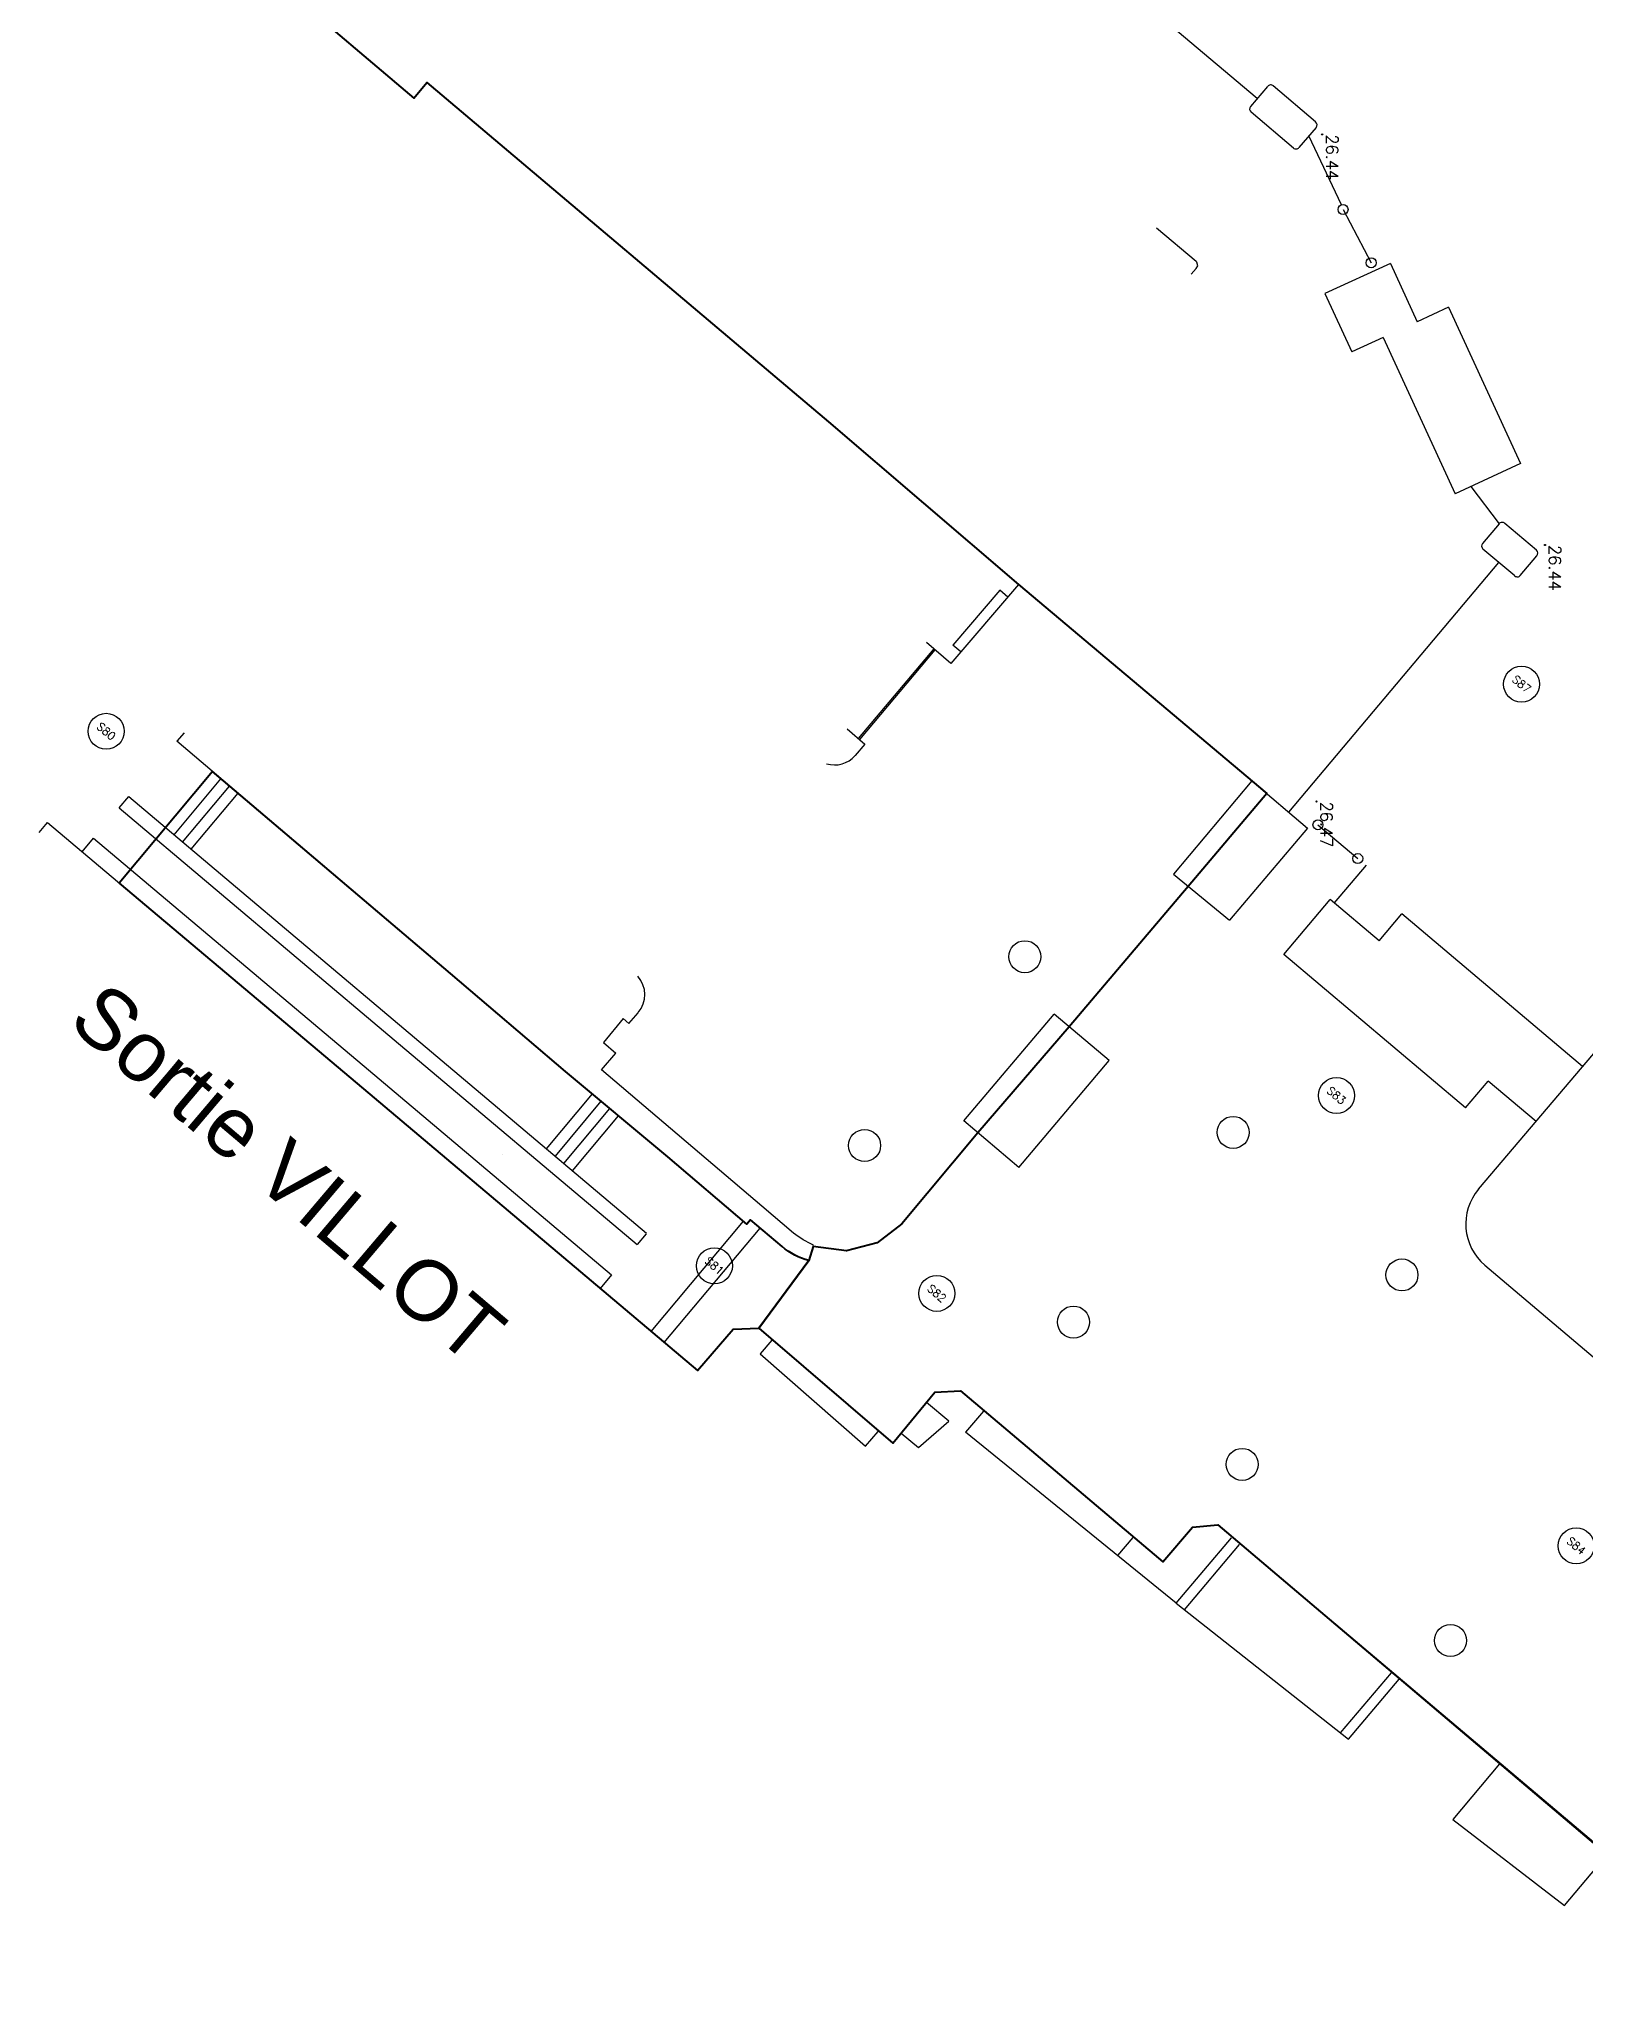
# Model space of a CAD drawing. Header units: metres. Extents: x 1653773 to 1654374, y 8182561 to 8183166.
# Drawn here: x 1654091.29 to 1654129.93, y 8182698.8 to 8182747.85 of the extents above; entities that cross this region are included whole.
import ezdxf
from ezdxf.enums import TextEntityAlignment as Align

# ---------------------------------------------------------------- set-up
doc = ezdxf.new("R2010")
doc.units = ezdxf.units.M
doc.header["$LTSCALE"] = 2
doc.header["$PDMODE"] = 32
doc.header["$PDSIZE"] = 0.03
for name, color, linetype in [('TOP-BATIS-_-E', 7, 'Continuous'), ('TOP-INFRA-EF-E', 7, 'Continuous'), ('TOP-INFRA-EM-E', 7, 'Continuous'), ('TOP-SCAN-TRUEVIEW-E', 7, 'Continuous'), ('TOP4R-ALTIT-_-E', 1, 'Continuous'), ('TOP4R-BATIS-_-E', 1, 'Continuous'), ('TOP4R-BATIS-RPT-E', 8, 'Continuous'), ('TOP4R-EQUIP-_-E', 3, 'Continuous'), ('TOP4R-INFRA-EF-E', 1, 'Continuous'), ('TOP4R-INFRA-EM-E', 1, 'Continuous'), ('TOP4R-SCAN-TRUEVIEW-E', 7, 'Continuous')]:
    doc.layers.add(name, color=color, linetype=linetype)
doc.layers.add('TOP4R-SURFACE-_-E', color=7, linetype='Continuous', lineweight=40)
doc.styles.add('Arial', font='ARIAL.TTF')
doc.styles.add('Romanc 2', font='Romanc.shx', dxfattribs={"width": 0.99, "height": 0.5})

# ---------------------------------------------------------------- blocks, each defined once
blk = doc.blocks.new('TOPM-ALTIT-_-E')
at = {"color": 0}
blk.add_point((0, 0), dxfattribs=at)

msp = doc.modelspace()

# ---------------------------------------------------------------- linework, layer by layer
at = {"layer": 'TOP-BATIS-_-E'}
for p, q in [((1654094.904, 8182730.513), (1654094.724, 8182730.302)), ((1654101.56, 8182724.494), (1654094.724, 8182730.302)), ((1654091.286, 8182728.025), (1654091.493, 8182728.27)), ((1654091.493, 8182728.27), (1654099.229, 8182721.746))]:
    msp.add_line(p, q, dxfattribs=at)
at = {"layer": 'TOP-INFRA-EF-E'}
for p, q in [((1654094.442, 8182728.144), (1654095.614, 8182729.546)), ((1654094.656, 8182727.964), (1654095.827, 8182729.365)), ((1654094.87, 8182727.783), (1654096.041, 8182729.184)), ((1654095.085, 8182727.603), (1654096.254, 8182729.002))]:
    msp.add_line(p, q, dxfattribs=at)
at = {"layer": 'TOP-INFRA-EM-E'}
for p, q in [((1654093.284, 8182728.637), (1654093.522, 8182728.92)), ((1654093.284, 8182728.637), (1654100.157, 8182722.841)), ((1654093.522, 8182728.92), (1654100.397, 8182723.123)), ((1654092.359, 8182727.54), (1654092.646, 8182727.88)), ((1654092.646, 8182727.88), (1654099.517, 8182722.086))]:
    msp.add_line(p, q, dxfattribs=at)
at = {"layer": 'TOP-INFRA-EM-E', "flags": 128}
msp.add_lwpolyline([(1654097.608, 8182726.673, 0, 0, 0), (1654096.846, 8182727.32, 0.2, 0, 0), (1654096.464, 8182727.644, 0, 0, 0)], format="xyseb", dxfattribs=at)
at = {"layer": 'TOP-SCAN-TRUEVIEW-E'}
for centre in [(1654128.329, 8182731.731), (1654092.96, 8182730.551)]:
    msp.add_circle(centre, 0.45, dxfattribs=at)
at = {"layer": 'TOP4R-BATIS-_-E'}
for p, q in [((1654100.643, 8182746.38), (1654097.438, 8182749.104)), ((1654100.972, 8182746.77), (1654100.643, 8182746.38)), ((1654111.005, 8182738.289), (1654100.972, 8182746.77)), ((1654100.972, 8182746.77), (1654100.974, 8182746.768)), ((1654121.983, 8182746.671), (1654121.557, 8182746.168)), ((1654123.181, 8182745.786), (1654122.124, 8182746.683)), ((1654122.625, 8182745.13), (1654121.568, 8182746.027)), ((1654123.193, 8182745.645), (1654122.766, 8182745.142)), ((1654111.005, 8182738.289), (1654115.758, 8182734.22)), ((1654127.767, 8182735.737), (1654127.353, 8182735.248)), ((1654128.699, 8182735.077), (1654127.907, 8182735.748)), ((1654128.156, 8182734.436), (1654127.364, 8182735.108)), ((1654128.297, 8182734.448), (1654128.711, 8182734.936)), ((1654115.758, 8182734.22), (1654114.069, 8182732.247)), ((1654115.289, 8182734.08), (1654114.113, 8182732.706)), ((1654115.49, 8182733.908), (1654115.289, 8182734.08)), ((1654113.639, 8182732.615), (1654111.751, 8182730.373)), ((1654113.669, 8182732.589), (1654111.782, 8182730.347)), ((1654114.069, 8182732.247), (1654113.455, 8182732.772)), ((1654114.314, 8182732.534), (1654114.113, 8182732.706)), ((1654111.474, 8182730.611), (1654111.918, 8182730.231)), ((1654111.918, 8182730.231), (1654111.672, 8182729.943)), ((1654121.586, 8182729.313), (1654119.632, 8182726.979)), ((1654121.586, 8182729.313), (1654122.983, 8182728.132)), ((1654122.983, 8182728.132), (1654121.031, 8182725.827)), ((1654127.255, 8182719.107), (1654135.209, 8182728.484)), ((1654119.632, 8182726.979), (1654121.031, 8182725.827)), ((1654104.435, 8182722.052), (1654101.56, 8182724.494)), ((1654105.879, 8182723.369), (1654105.388, 8182722.776)), ((1654105.879, 8182723.369), (1654106.017, 8182723.248)), ((1654106.017, 8182723.248), (1654106.252, 8182723.518)), ((1654105.388, 8182722.776), (1654105.698, 8182722.509)), ((1654105.335, 8182722.087), (1654105.698, 8182722.509)), ((1654099.229, 8182721.746), (1654107.734, 8182714.574)), ((1654106.995, 8182719.911), (1654104.435, 8182722.052)), ((1654109.342, 8182718.679), (1654105.335, 8182722.087)), ((1654108.965, 8182718.235), (1654106.995, 8182719.911)), ((1654109.058, 8182718.343), (1654108.965, 8182718.235)), ((1654110.518, 8182717.321), (1654110.635, 8182717.71)), ((1654127.411, 8182717.208), (1654136.478, 8182709.517)), ((1654108.625, 8182715.609), (1654107.734, 8182714.574)), ((1654108.625, 8182715.609), (1654109.267, 8182715.633)), ((1654109.267, 8182715.633), (1654112.613, 8182712.756)), ((1654112.613, 8182712.756), (1654113.67, 8182714.032)), ((1654113.67, 8182714.032), (1654114.306, 8182714.062)), ((1654114.306, 8182714.062), (1654119.362, 8182709.793)), ((1654119.362, 8182709.793), (1654120.105, 8182710.661)), ((1654120.105, 8182710.661), (1654120.737, 8182710.717)), ((1654134.84, 8182698.796), (1654120.737, 8182710.717))]:
    msp.add_line(p, q, dxfattribs=at)
at = {"layer": 'TOP4R-BATIS-_-E', "flags": 128}
msp.add_lwpolyline([(1654120.073, 8182741.976), (1654120.194, 8182742.123), (1654120.235, 8182742.186), (1654120.215, 8182742.28), (1654120.196, 8182742.298), (1654119.203, 8182743.13)], dxfattribs=at)
for points in [[(1654110.518, 8182717.321, -0.111278), (1654109.851, 8182717.67), (1654109.058, 8182718.343)], [(1654110.635, 8182717.71, -0.055841), (1654110.136, 8182718.006), (1654109.342, 8182718.679)]]:
    msp.add_lwpolyline(points, format="xyb", dxfattribs=at)
at = {"layer": 'TOP4R-BATIS-_-E'}
for centre in [(1654115.915, 8182724.918), (1654121.12, 8182720.526), (1654111.911, 8182720.198), (1654125.34, 8182716.963), (1654117.13, 8182715.785), (1654121.345, 8182712.228), (1654126.551, 8182707.824)]:
    msp.add_circle(centre, 0.4, dxfattribs=at)
for centre, radius, start, end in [((1654122.06, 8182746.607), 0.1, 49.6963, 139.6963), ((1654121.633, 8182746.103), 0.1, 139.6963, 229.6963), ((1654123.117, 8182745.71), 0.1, 319.6963, 49.6963), ((1654122.69, 8182745.207), 0.1, 229.6963, 319.6963), ((1654127.843, 8182735.672), 0.1, 49.6963, 139.6963), ((1654127.429, 8182735.184), 0.1, 139.6963, 229.6963), ((1654128.634, 8182735.001), 0.1, 319.6963, 49.6963), ((1654128.22, 8182734.512), 0.1, 229.6963, 319.6963), ((1654111.165, 8182730.377), 0.667, 252.185, 319.4346), ((1654105.738, 8182723.967), 0.682, 318.91, 42.5568), ((1654128.282, 8182718.235), 1.347, 139.6963, 229.6955)]:
    msp.add_arc(centre, radius, start, end, dxfattribs=at)
at = {"layer": 'TOP4R-BATIS-RPT-E'}
for p, q in [((1654109.596, 8182715.33), (1654109.301, 8182714.987)), ((1654109.301, 8182714.987), (1654111.934, 8182712.684)), ((1654114.018, 8182713.31), (1654113.458, 8182713.775)), ((1654114.88, 8182713.557), (1654114.435, 8182713.03)), ((1654111.934, 8182712.684), (1654112.25, 8182713.052)), ((1654112.822, 8182713.008), (1654113.255, 8182712.649)), ((1654113.255, 8182712.649), (1654114.018, 8182713.31)), ((1654119.701, 8182708.759), (1654114.435, 8182713.03)), ((1654118.614, 8182710.403), (1654118.231, 8182709.951)), ((1654119.701, 8182708.759), (1654121.08, 8182710.392)), ((1654119.905, 8182708.596), (1654121.278, 8182710.225)), ((1654119.701, 8182708.759), (1654124.007, 8182705.356)), ((1654123.805, 8182705.515), (1654125.076, 8182707.021)), ((1654124.007, 8182705.356), (1654125.272, 8182706.856)), ((1654127.777, 8182704.742), (1654126.607, 8182703.354)), ((1654126.607, 8182703.354), (1654129.401, 8182701.202)), ((1654129.401, 8182701.202), (1654130.47, 8182702.47))]:
    msp.add_line(p, q, dxfattribs=at)
at = {"layer": 'TOP4R-EQUIP-_-E'}
for p, q in [((1654121.724, 8182746.366), (1654114.157, 8182752.741)), ((1654123.832, 8182743.715), (1654123.012, 8182745.432)), ((1654123.867, 8182743.595), (1654124.569, 8182742.263)), ((1654125.051, 8182742.244), (1654123.416, 8182741.492)), ((1654125.051, 8182742.244), (1654125.72, 8182740.79)), ((1654123.416, 8182741.492), (1654124.085, 8182740.038)), ((1654126.506, 8182741.151), (1654125.72, 8182740.79)), ((1654126.506, 8182741.151), (1654128.304, 8182737.242)), ((1654124.87, 8182740.399), (1654124.085, 8182740.038)), ((1654124.87, 8182740.399), (1654126.669, 8182736.49)), ((1654128.304, 8182737.242), (1654126.669, 8182736.49)), ((1654127.063, 8182736.671), (1654127.769, 8182735.739)), ((1654122.514, 8182728.529), (1654127.761, 8182734.771)), ((1654123.24, 8182728.216), (1654124.235, 8182727.371)), ((1654124.448, 8182727.205), (1654123.648, 8182726.262)), ((1654117.025, 8182723.163), (1654120, 8182726.676)), ((1654122.388, 8182724.97), (1654123.549, 8182726.345)), ((1654124.769, 8182725.315), (1654123.549, 8182726.345)), ((1654124.769, 8182725.315), (1654125.337, 8182725.988)), ((1654129.855, 8182722.172), (1654125.337, 8182725.988)), ((1654126.926, 8182721.138), (1654122.388, 8182724.97)), ((1654114.388, 8182720.812), (1654116.646, 8182723.483)), ((1654118.021, 8182722.321), (1654116.646, 8182723.483)), ((1654115.763, 8182719.65), (1654118.021, 8182722.321)), ((1654126.926, 8182721.138), (1654127.493, 8182721.81)), ((1654128.694, 8182720.797), (1654127.493, 8182721.81)), ((1654115.763, 8182719.65), (1654114.388, 8182720.812)), ((1654106.574, 8182715.55), (1654108.885, 8182718.303)), ((1654106.903, 8182715.274), (1654109.304, 8182718.134))]:
    msp.add_line(p, q, dxfattribs=at)
at = {"layer": 'TOP4R-EQUIP-_-E', "flags": 128}
msp.add_lwpolyline([(1654110.624, 8182717.674), (1654111.457, 8182717.562), (1654112.226, 8182717.768), (1654112.843, 8182718.239), (1654114.737, 8182720.517)], dxfattribs=at)
at = {"layer": 'TOP4R-EQUIP-_-E'}
for centre in [(1654123.867, 8182743.595), (1654124.569, 8182742.263), (1654123.24, 8182728.216), (1654124.235, 8182727.371)]:
    msp.add_circle(centre, 0.125, dxfattribs=at)
at = {"layer": 'TOP4R-INFRA-EF-E'}
for p, q in [((1654103.963, 8182720.116), (1654105.109, 8182721.487)), ((1654104.183, 8182719.93), (1654105.33, 8182721.303)), ((1654104.397, 8182719.75), (1654105.545, 8182721.123)), ((1654104.613, 8182719.568), (1654105.761, 8182720.942))]:
    msp.add_line(p, q, dxfattribs=at)
at = {"layer": 'TOP4R-INFRA-EM-E'}
for p, q in [((1654100.157, 8182722.841), (1654106.227, 8182717.723)), ((1654100.397, 8182723.123), (1654106.465, 8182718.006)), ((1654099.517, 8182722.086), (1654105.588, 8182716.966)), ((1654106.452, 8182717.991), (1654106.227, 8182717.723)), ((1654105.588, 8182716.966), (1654105.301, 8182716.626))]:
    msp.add_line(p, q, dxfattribs=at)
at = {"layer": 'TOP4R-INFRA-EM-E', "flags": 128}
msp.add_lwpolyline([(1654104.018, 8182719.002, 0, 0, 0), (1654103.255, 8182719.648, 0.2, 0, 0), (1654102.874, 8182719.972, 0, 0, 0)], format="xyseb", dxfattribs=at)
at = {"layer": 'TOP4R-SCAN-TRUEVIEW-E'}
for centre in [(1654123.702, 8182721.449), (1654108.157, 8182717.192), (1654113.716, 8182716.502), (1654129.695, 8182710.192)]:
    msp.add_circle(centre, 0.45, dxfattribs=at)
at = {"layer": 'TOP4R-SURFACE-_-E', "color": 5, "flags": 128}
msp.add_lwpolyline([(1654097.438, 8182749.104), (1654100.643, 8182746.38), (1654100.972, 8182746.77), (1654111.005, 8182738.289), (1654115.758, 8182734.22), (1654121.963, 8182728.995), (1654120, 8182726.676), (1654117.025, 8182723.163), (1654114.737, 8182720.517), (1654112.843, 8182718.239), (1654112.226, 8182717.768), (1654111.457, 8182717.562), (1654110.624, 8182717.674), (1654110.518, 8182717.321), (1654109.267, 8182715.633), (1654112.613, 8182712.756), (1654113.67, 8182714.032), (1654114.306, 8182714.062), (1654119.362, 8182709.793), (1654120.105, 8182710.661), (1654120.737, 8182710.717), (1654131.002, 8182702.021)], dxfattribs=at)
at = {"layer": 'TOP4R-SURFACE-_-E', "color": 6, "flags": 128}
msp.add_lwpolyline([(1654095.614, 8182729.546), (1654093.285, 8182726.759), (1654099.229, 8182721.746), (1654107.734, 8182714.574), (1654108.625, 8182715.609), (1654109.267, 8182715.633), (1654110.518, 8182717.321, -0.111278), (1654109.851, 8182717.67), (1654109.058, 8182718.343), (1654108.965, 8182718.235), (1654106.995, 8182719.911), (1654104.435, 8182722.052), (1654101.56, 8182724.494)], format="xyb", close=True, dxfattribs=at)

# ---------------------------------------------------------------- block references
at = {"layer": 'TOP4R-ALTIT-_-E'}
ref = msp.add_blockref('TOPM-ALTIT-_-E', (1654123.344, 8182745.472), dxfattribs=at)
ref.add_attrib('ALT', '26.44', (1654123.444, 8182745.472), dxfattribs={"height": 0.3, "rotation": 270, "style": 'Romanc 2', "width": 0.99})
ref = msp.add_blockref('TOPM-ALTIT-_-E', (1654128.913, 8182735.208), dxfattribs=at)
ref.add_attrib('ALT', '26.44', (1654129.013, 8182735.208), dxfattribs={"height": 0.3, "rotation": 270, "style": 'Romanc 2', "width": 0.99})
ref = msp.add_blockref('TOPM-ALTIT-_-E', (1654123.205, 8182728.795), dxfattribs=at)
ref.add_attrib('ALT', '26.47', (1654123.305, 8182728.795), dxfattribs={"height": 0.3, "rotation": 270, "style": 'Romanc 2', "width": 0.99})

# ---------------------------------------------------------------- texts
at = {"layer": 'TOP-SCAN-TRUEVIEW-E', "style": 'Romanc 2', "width": 0.99}
for s, p in [('S87', (1654128.329, 8182731.731)), ('S80', (1654092.96, 8182730.551))]:
    msp.add_text(s, height=0.2, rotation=319.6963, dxfattribs=at).set_placement(p, align=Align.MIDDLE_CENTER)
at = {"layer": 'TOP4R-SCAN-TRUEVIEW-E', "style": 'Romanc 2', "width": 0.99}
for s, p in [('S83', (1654123.702, 8182721.449)), ('S81', (1654108.157, 8182717.192)), ('S82', (1654113.716, 8182716.502)), ('S84', (1654129.695, 8182710.192))]:
    msp.add_text(s, height=0.2, rotation=319.6963, dxfattribs=at).set_placement(p, align=Align.MIDDLE_CENTER)
at = {"layer": 'TOP4R-SURFACE-_-E', "style": 'Arial'}
for s, p in [('Sortie MINISTERE DES FINANCES 2', (1654117.587, 8182765.895)), ('Sortie VILLOT', (1654091.961, 8182723.231))]:
    msp.add_text(s, height=1.5, rotation=319.6963, dxfattribs=at).set_placement(p)

doc.saveas('drawing.dxf')
